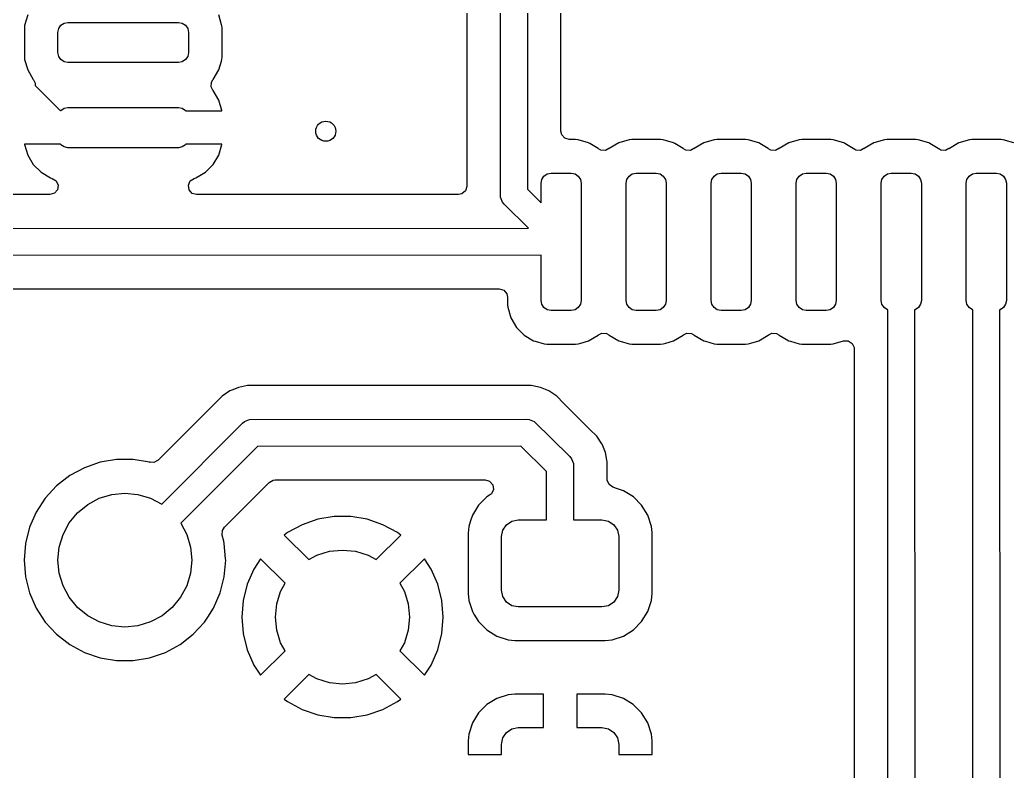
# Model space of a CAD drawing. Extents: x -25 to 25, y -54 to 54.
# Drawn here: x -13.57 to 1.19, y -15.55 to -4.34 of the extents above; entities that cross this region are included whole.
import ezdxf

# ---------------------------------------------------------------- set-up
doc = ezdxf.new("R2010")
doc.units = 0
doc.layers.add('BLACK', color=7, linetype='CONTINUOUS')

msp = doc.modelspace()

# ---------------------------------------------------------------- linework, layer by layer
at = {"layer": 'BLACK', "linetype": 'CONTINUOUS'}
for p, q in [((-5.992104, 1.681042), (-5.988236, -6.864241)), ((-6.390696, -6.983242), (-6.394565, 1.562625)), ((-6.8951, 1.298556), (-6.8951, -6.8223)), ((-5.4877, -6.0005), (-5.4877, -2.306844)), ((-13.451746, -4.264606), (-13.497598, -4.422426)), ((-10.554969, -4.413597), (-10.598255, -4.264606)), ((-13.497599, -4.422432), (-13.5005, -4.459298)), ((-13.497598, -4.422426), (-13.497599, -4.422432)), ((-12.988582, -4.467597), (-12.956066, -4.418934)), ((-12.956066, -4.418934), (-12.907403, -4.386418)), ((-12.907403, -4.386418), (-12.85, -4.375)), ((-12.85, -4.375), (-11.2, -4.375)), ((-11.2, -4.375), (-11.142597, -4.386418)), ((-11.142597, -4.386418), (-11.093934, -4.418934)), ((-11.093934, -4.418934), (-11.061418, -4.467597)), ((-10.552402, -4.422431), (-10.554969, -4.413597)), ((-10.5495, -4.459306), (-10.552402, -4.422431)), ((-13.5005, -4.459298), (-13.5005, -4.890701)), ((-13, -4.525), (-12.988582, -4.467597)), ((-13, -4.825), (-13, -4.525)), ((-11.061418, -4.467597), (-11.05, -4.525)), ((-11.05, -4.525), (-11.05, -4.825)), ((-10.5495, -4.890694), (-10.5495, -4.459306)), ((-12.988582, -4.882403), (-13, -4.825)), ((-11.05, -4.825), (-11.061418, -4.882403)), ((-13.5005, -4.890701), (-13.497599, -4.927567)), ((-13.497599, -4.927567), (-13.497598, -4.927573)), ((-13.497598, -4.927573), (-13.451746, -5.085393)), ((-12.956066, -4.931066), (-12.988582, -4.882403)), ((-12.907403, -4.963582), (-12.956066, -4.931066)), ((-12.85, -4.975), (-12.907403, -4.963582)), ((-11.2, -4.975), (-12.85, -4.975)), ((-11.142597, -4.963582), (-11.2, -4.975)), ((-11.093934, -4.931066), (-11.142597, -4.963582)), ((-11.061418, -4.882403), (-11.093934, -4.931066)), ((-10.598256, -5.085398), (-10.559406, -4.951677)), ((-10.559406, -4.951677), (-10.552403, -4.927573)), ((-10.552403, -4.927573), (-10.552402, -4.927567)), ((-10.552402, -4.927567), (-10.5495, -4.890694)), ((-13.451746, -5.085393), (-13.451745, -5.085396)), ((-13.451745, -5.085396), (-13.368083, -5.226862)), ((-10.681919, -5.226865), (-10.598256, -5.085398)), ((-13.368083, -5.226862), (-13.363298, -5.233031)), ((-13.363298, -5.233031), (-13.365631, -5.23484)), ((-13.365631, -5.23484), (-13.33879, -5.283995)), ((-13.33879, -5.283995), (-13.341233, -5.318147)), ((-10.711198, -5.336776), (-10.706251, -5.267082)), ((-10.706251, -5.267082), (-10.685144, -5.234232)), ((-10.686699, -5.233026), (-10.681923, -5.226868)), ((-10.685144, -5.234232), (-10.686699, -5.233026)), ((-10.681923, -5.226868), (-10.681919, -5.226865)), ((-13.341233, -5.318147), (-12.963016, -5.695)), ((-10.684634, -5.385364), (-10.711198, -5.336776)), ((-10.6871, -5.387278), (-10.684634, -5.385364)), ((-10.682315, -5.393447), (-10.6871, -5.387278)), ((-10.598719, -5.534801), (-10.682315, -5.393447)), ((-10.5529, -5.692513), (-10.598719, -5.534801)), ((-12.963016, -5.695), (-12.960119, -5.695)), ((-12.960119, -5.695), (-12.956066, -5.688934)), ((-12.956066, -5.688934), (-12.907403, -5.656418)), ((-12.907403, -5.656418), (-12.85, -5.645)), ((-12.85, -5.645), (-11.2, -5.645)), ((-11.2, -5.645), (-11.142597, -5.656418)), ((-11.142597, -5.656418), (-11.093934, -5.688934)), ((-11.093934, -5.688934), (-11.089881, -5.695)), ((-11.089881, -5.695), (-10.552705, -5.695)), ((-10.552705, -5.694998), (-10.5529, -5.692513)), ((-10.552705, -5.695), (-10.552705, -5.694998)), ((-5.476494, -6.052011), (-5.4877, -6.0005)), ((-5.430739, -6.104815), (-5.476494, -6.052011)), ((-13.497295, -6.195), (-13.497296, -6.195001)), ((-13.497296, -6.195001), (-13.497101, -6.197486)), ((-12.960119, -6.195), (-13.497295, -6.195)), ((-13.497101, -6.197486), (-13.451282, -6.355198)), ((-12.956066, -6.201066), (-12.960119, -6.195)), ((-11.089881, -6.195), (-11.093934, -6.201066)), ((-10.552705, -6.195), (-11.089881, -6.195)), ((-10.598719, -6.355198), (-10.5529, -6.197486)), ((-10.5529, -6.197486), (-10.552705, -6.195001)), ((-10.552705, -6.195001), (-10.552705, -6.195)), ((-5.3637, -6.1245), (-5.430739, -6.104815)), ((-5.269306, -6.1245), (-5.3637, -6.1245)), ((-5.269299, -6.1245), (-5.269306, -6.1245)), ((-5.232433, -6.127401), (-5.269299, -6.1245)), ((-5.232427, -6.127402), (-5.232433, -6.127401)), ((-5.074607, -6.173254), (-5.232427, -6.127402)), ((-5.074604, -6.173255), (-5.074607, -6.173254)), ((-5.074603, -6.173255), (-5.074604, -6.173255)), ((-5.074602, -6.173256), (-5.074603, -6.173255)), ((-5.057257, -6.183514), (-5.074602, -6.173256)), ((-4.933138, -6.256917), (-5.057257, -6.183514)), ((-4.625397, -6.173255), (-4.766863, -6.256917)), ((-4.625394, -6.173254), (-4.625397, -6.173255)), ((-4.467574, -6.127402), (-4.625394, -6.173254)), ((-4.467568, -6.127401), (-4.467574, -6.127402)), ((-4.430702, -6.1245), (-4.467568, -6.127401)), ((-4.430694, -6.1245), (-4.430702, -6.1245)), ((-3.999306, -6.1245), (-4.430694, -6.1245)), ((-3.999299, -6.1245), (-3.999306, -6.1245)), ((-3.962433, -6.127401), (-3.999299, -6.1245)), ((-3.962427, -6.127402), (-3.962433, -6.127401)), ((-3.804607, -6.173254), (-3.962427, -6.127402)), ((-3.804604, -6.173255), (-3.804607, -6.173254)), ((-3.804603, -6.173255), (-3.804604, -6.173255)), ((-3.804602, -6.173256), (-3.804603, -6.173255)), ((-3.787257, -6.183514), (-3.804602, -6.173256)), ((-3.663138, -6.256917), (-3.787257, -6.183514)), ((-3.355397, -6.173255), (-3.496863, -6.256917)), ((-3.355394, -6.173254), (-3.355397, -6.173255)), ((-3.197574, -6.127402), (-3.355394, -6.173254)), ((-3.197568, -6.127401), (-3.197574, -6.127402)), ((-3.160702, -6.1245), (-3.197568, -6.127401)), ((-3.160694, -6.1245), (-3.160702, -6.1245)), ((-2.729306, -6.1245), (-3.160694, -6.1245)), ((-2.729299, -6.1245), (-2.729306, -6.1245)), ((-2.692433, -6.127401), (-2.729299, -6.1245)), ((-2.692427, -6.127402), (-2.692433, -6.127401)), ((-2.534607, -6.173254), (-2.692427, -6.127402)), ((-2.534604, -6.173255), (-2.534607, -6.173254)), ((-2.534603, -6.173255), (-2.534604, -6.173255)), ((-2.534602, -6.173256), (-2.534603, -6.173255)), ((-2.517257, -6.183514), (-2.534602, -6.173256)), ((-2.393138, -6.256917), (-2.517257, -6.183514)), ((-2.085397, -6.173255), (-2.226863, -6.256917)), ((-2.085394, -6.173254), (-2.085397, -6.173255)), ((-1.927574, -6.127402), (-2.085394, -6.173254)), ((-1.927568, -6.127401), (-1.927574, -6.127402)), ((-1.890702, -6.1245), (-1.927568, -6.127401)), ((-1.890694, -6.1245), (-1.890702, -6.1245)), ((-1.459306, -6.1245), (-1.890694, -6.1245)), ((-1.459299, -6.1245), (-1.459306, -6.1245)), ((-1.422433, -6.127401), (-1.459299, -6.1245)), ((-1.422427, -6.127402), (-1.422433, -6.127401)), ((-1.264607, -6.173254), (-1.422427, -6.127402)), ((-1.264604, -6.173255), (-1.264607, -6.173254)), ((-1.264603, -6.173255), (-1.264604, -6.173255)), ((-1.264602, -6.173256), (-1.264603, -6.173255)), ((-1.247257, -6.183514), (-1.264602, -6.173256)), ((-1.123138, -6.256917), (-1.247257, -6.183514)), ((-0.815397, -6.173255), (-0.956863, -6.256917)), ((-0.815394, -6.173254), (-0.815397, -6.173255)), ((-0.657574, -6.127402), (-0.815394, -6.173254)), ((-0.657568, -6.127401), (-0.657574, -6.127402)), ((-0.620702, -6.1245), (-0.657568, -6.127401)), ((-0.620694, -6.1245), (-0.620702, -6.1245)), ((-0.189306, -6.1245), (-0.620694, -6.1245)), ((-0.189299, -6.1245), (-0.189306, -6.1245)), ((-0.152433, -6.127401), (-0.189299, -6.1245)), ((-0.152427, -6.127402), (-0.152433, -6.127401)), ((0.005393, -6.173254), (-0.152427, -6.127402)), ((0.005396, -6.173255), (0.005393, -6.173254)), ((0.005397, -6.173255), (0.005396, -6.173255)), ((0.005398, -6.173256), (0.005397, -6.173255)), ((0.022743, -6.183514), (0.005398, -6.173256)), ((0.146862, -6.256917), (0.022743, -6.183514)), ((0.454603, -6.173255), (0.313137, -6.256917)), ((0.454606, -6.173254), (0.454603, -6.173255)), ((0.612426, -6.127402), (0.454606, -6.173254)), ((0.612432, -6.127401), (0.612426, -6.127402)), ((0.649298, -6.1245), (0.612432, -6.127401)), ((0.649306, -6.1245), (0.649298, -6.1245)), ((1.080694, -6.1245), (0.649306, -6.1245)), ((1.080701, -6.1245), (1.080694, -6.1245)), ((1.117567, -6.127401), (1.080701, -6.1245)), ((1.117573, -6.127402), (1.117567, -6.127401)), ((1.275393, -6.173254), (1.117573, -6.127402)), ((-12.907403, -6.233582), (-12.956066, -6.201066)), ((-12.85, -6.245), (-12.907403, -6.233582)), ((-11.2, -6.245), (-12.85, -6.245)), ((-11.142597, -6.233582), (-11.2, -6.245)), ((-11.093934, -6.201066), (-11.142597, -6.233582)), ((-4.926969, -6.261702), (-4.933138, -6.256917)), ((-4.925704, -6.260069), (-4.926969, -6.261702)), ((-4.893334, -6.280873), (-4.925704, -6.260069)), ((-4.823642, -6.285857), (-4.893334, -6.280873)), ((-4.774928, -6.259256), (-4.823642, -6.285857)), ((-4.773031, -6.261702), (-4.774928, -6.259256)), ((-4.766863, -6.256917), (-4.773031, -6.261702)), ((-3.656969, -6.261702), (-3.663138, -6.256917)), ((-3.655704, -6.260069), (-3.656969, -6.261702)), ((-3.623334, -6.280873), (-3.655704, -6.260069)), ((-3.553642, -6.285857), (-3.623334, -6.280873)), ((-3.504928, -6.259256), (-3.553642, -6.285857)), ((-3.503031, -6.261702), (-3.504928, -6.259256)), ((-3.496863, -6.256917), (-3.503031, -6.261702)), ((-2.386969, -6.261702), (-2.393138, -6.256917)), ((-2.385704, -6.260069), (-2.386969, -6.261702)), ((-2.353334, -6.280873), (-2.385704, -6.260069)), ((-2.283642, -6.285857), (-2.353334, -6.280873)), ((-2.234928, -6.259256), (-2.283642, -6.285857)), ((-2.233031, -6.261702), (-2.234928, -6.259256)), ((-2.226863, -6.256917), (-2.233031, -6.261702)), ((-1.116969, -6.261702), (-1.123138, -6.256917)), ((-1.115704, -6.260069), (-1.116969, -6.261702)), ((-1.083334, -6.280873), (-1.115704, -6.260069)), ((-1.013642, -6.285857), (-1.083334, -6.280873)), ((-0.964928, -6.259256), (-1.013642, -6.285857)), ((-0.963031, -6.261702), (-0.964928, -6.259256)), ((-0.956863, -6.256917), (-0.963031, -6.261702)), ((0.153031, -6.261702), (0.146862, -6.256917)), ((0.154296, -6.260069), (0.153031, -6.261702)), ((0.186666, -6.280873), (0.154296, -6.260069)), ((0.256358, -6.285857), (0.186666, -6.280873)), ((0.305072, -6.259256), (0.256358, -6.285857)), ((0.306969, -6.261702), (0.305072, -6.259256)), ((0.313137, -6.256917), (0.306969, -6.261702)), ((-13.451282, -6.355198), (-13.367686, -6.496552)), ((-10.682315, -6.496552), (-10.598719, -6.355198)), ((-13.367686, -6.496552), (-13.367679, -6.496561)), ((-13.367679, -6.496561), (-13.251562, -6.612678)), ((-13.251562, -6.612678), (-13.251553, -6.612685)), ((-13.251553, -6.612685), (-13.110198, -6.696281)), ((-10.939803, -6.696281), (-10.798448, -6.612685)), ((-10.798448, -6.612685), (-10.798439, -6.612678)), ((-10.798439, -6.612678), (-10.682322, -6.496561)), ((-10.682322, -6.496561), (-10.682315, -6.496552)), ((-5.741066, -6.668934), (-5.692403, -6.636418)), ((-5.692403, -6.636418), (-5.635, -6.625)), ((-5.635, -6.625), (-5.335, -6.625)), ((-5.335, -6.625), (-5.277597, -6.636418)), ((-5.277597, -6.636418), (-5.228934, -6.668934)), ((-4.471066, -6.668934), (-4.422403, -6.636418)), ((-4.422403, -6.636418), (-4.365, -6.625)), ((-4.365, -6.625), (-4.065, -6.625)), ((-4.065, -6.625), (-4.007597, -6.636418)), ((-4.007597, -6.636418), (-3.958934, -6.668934)), ((-3.201066, -6.668934), (-3.152403, -6.636418)), ((-3.152403, -6.636418), (-3.095, -6.625)), ((-3.095, -6.625), (-2.795, -6.625)), ((-2.795, -6.625), (-2.737597, -6.636418)), ((-2.737597, -6.636418), (-2.688934, -6.668934)), ((-1.931066, -6.668934), (-1.882403, -6.636418)), ((-1.882403, -6.636418), (-1.825, -6.625)), ((-1.825, -6.625), (-1.525, -6.625)), ((-1.525, -6.625), (-1.467597, -6.636418)), ((-1.467597, -6.636418), (-1.418934, -6.668934)), ((-0.661066, -6.668934), (-0.612403, -6.636418)), ((-0.612403, -6.636418), (-0.555, -6.625)), ((-0.555, -6.625), (-0.255, -6.625)), ((-0.255, -6.625), (-0.197597, -6.636418)), ((-0.197597, -6.636418), (-0.148934, -6.668934)), ((0.608934, -6.668934), (0.657597, -6.636418)), ((0.657597, -6.636418), (0.715, -6.625)), ((0.715, -6.625), (1.015, -6.625)), ((1.015, -6.625), (1.072403, -6.636418)), ((1.072403, -6.636418), (1.121066, -6.668934)), ((-13.110198, -6.696281), (-13.086306, -6.703223)), ((-13.086306, -6.703223), (-13.02742, -6.740829)), ((-13.02742, -6.740829), (-12.998213, -6.804302)), ((-11.051838, -6.804653), (-11.022813, -6.741097)), ((-11.022813, -6.741097), (-10.964035, -6.703323)), ((-10.964035, -6.703323), (-10.963694, -6.703223)), ((-10.963694, -6.703223), (-10.939803, -6.696281)), ((-5.785, -6.775), (-5.773582, -6.717597)), ((-5.785, -7.065954), (-5.785, -6.775)), ((-5.773582, -6.717597), (-5.741066, -6.668934)), ((-5.228934, -6.668934), (-5.196418, -6.717597)), ((-5.196418, -6.717597), (-5.185, -6.775)), ((-5.185, -6.775), (-5.185, -8.525)), ((-4.515, -6.775), (-4.503582, -6.717597)), ((-4.515, -8.525), (-4.515, -6.775)), ((-4.503582, -6.717597), (-4.471066, -6.668934)), ((-3.958934, -6.668934), (-3.926418, -6.717597)), ((-3.926418, -6.717597), (-3.915, -6.775)), ((-3.915, -6.775), (-3.915, -8.525)), ((-3.245, -6.775), (-3.233582, -6.717597)), ((-3.245, -8.525), (-3.245, -6.775)), ((-3.233582, -6.717597), (-3.201066, -6.668934)), ((-2.688934, -6.668934), (-2.656418, -6.717597)), ((-2.656418, -6.717597), (-2.645, -6.775)), ((-2.645, -6.775), (-2.645, -8.525)), ((-1.975, -6.775), (-1.963582, -6.717597)), ((-1.975, -8.525), (-1.975, -6.775)), ((-1.963582, -6.717597), (-1.931066, -6.668934)), ((-1.418934, -6.668934), (-1.386418, -6.717597)), ((-1.386418, -6.717597), (-1.375, -6.775)), ((-1.375, -6.775), (-1.375, -8.525)), ((-0.705, -6.775), (-0.693582, -6.717597)), ((-0.705, -8.525), (-0.705, -6.775)), ((-0.693582, -6.717597), (-0.661066, -6.668934)), ((-0.148934, -6.668934), (-0.116418, -6.717597)), ((-0.116418, -6.717597), (-0.105, -6.775)), ((-0.105, -6.775), (-0.105, -8.525)), ((0.565, -6.775), (0.576418, -6.717597)), ((0.565, -8.525), (0.565, -6.775)), ((0.576418, -6.717597), (0.608934, -6.668934)), ((1.121066, -6.668934), (1.153582, -6.717597)), ((1.153582, -6.717597), (1.165, -6.775)), ((1.165, -6.775), (1.165, -8.525)), ((-13.053562, -6.926423), (-13.120545, -6.946299)), ((-13.007959, -6.873488), (-13.053562, -6.926423)), ((-12.998213, -6.804302), (-13.007959, -6.873488)), ((-11.041894, -6.873811), (-11.051838, -6.804653)), ((-10.996139, -6.926615), (-11.041894, -6.873811)), ((-10.9291, -6.9463), (-10.996139, -6.926615)), ((-6.967589, -6.935094), (-7.0191, -6.9463)), ((-6.914785, -6.889339), (-6.967589, -6.935094)), ((-6.8951, -6.8223), (-6.914785, -6.889339)), ((-5.988236, -6.864241), (-5.785, -7.065954)), ((-13.1209, -6.9463), (-14.007156, -6.9463)), ((-13.120545, -6.946299), (-13.1209, -6.9463)), ((-7.0191, -6.9463), (-10.9291, -6.9463)), ((-6.390696, -6.983243), (-6.390696, -6.983242)), ((-6.360355, -7.056492), (-6.390696, -6.983243)), ((-6.335084, -7.087284), (-6.360355, -7.056492)), ((-5.97264, -7.447013), (-6.335084, -7.087284)), ((-14.262246, -7.450648), (-5.97264, -7.447013)), ((-5.785, -7.849444), (-14.35, -7.8532)), ((-5.785, -8.525), (-5.785, -7.849444)), ((-14.274557, -8.3537), (-6.4095, -8.3537)), ((-6.4095, -8.3537), (-6.342461, -8.373385)), ((-6.342461, -8.373385), (-6.296706, -8.426189)), ((-6.296706, -8.426189), (-6.2855, -8.4777)), ((-6.2855, -8.4777), (-6.2855, -8.590701)), ((-5.773582, -8.582403), (-5.785, -8.525)), ((-5.185, -8.525), (-5.196418, -8.582403)), ((-4.503582, -8.582403), (-4.515, -8.525)), ((-3.915, -8.525), (-3.926418, -8.582403)), ((-3.233582, -8.582403), (-3.245, -8.525)), ((-2.645, -8.525), (-2.656418, -8.582403)), ((-1.963582, -8.582403), (-1.975, -8.525)), ((-1.375, -8.525), (-1.386418, -8.582403)), ((-0.693582, -8.582403), (-0.705, -8.525)), ((-0.105, -8.525), (-0.116418, -8.582403)), ((0.576418, -8.582403), (0.565, -8.525)), ((1.165, -8.525), (1.153582, -8.582403)), ((-6.2855, -8.590701), (-6.282599, -8.627567)), ((-6.282599, -8.627567), (-6.282598, -8.627573)), ((-6.282598, -8.627573), (-6.236746, -8.785393)), ((-5.741066, -8.631066), (-5.773582, -8.582403)), ((-5.692403, -8.663582), (-5.741066, -8.631066)), ((-5.635, -8.675), (-5.692403, -8.663582)), ((-5.335, -8.675), (-5.635, -8.675)), ((-5.277597, -8.663582), (-5.335, -8.675)), ((-5.228934, -8.631066), (-5.277597, -8.663582)), ((-5.196418, -8.582403), (-5.228934, -8.631066)), ((-4.471066, -8.631066), (-4.503582, -8.582403)), ((-4.422403, -8.663582), (-4.471066, -8.631066)), ((-4.365, -8.675), (-4.422403, -8.663582)), ((-4.065, -8.675), (-4.365, -8.675)), ((-4.007597, -8.663582), (-4.065, -8.675)), ((-3.958934, -8.631066), (-4.007597, -8.663582)), ((-3.926418, -8.582403), (-3.958934, -8.631066)), ((-3.201066, -8.631066), (-3.233582, -8.582403)), ((-3.152403, -8.663582), (-3.201066, -8.631066)), ((-3.095, -8.675), (-3.152403, -8.663582)), ((-2.795, -8.675), (-3.095, -8.675)), ((-2.737597, -8.663582), (-2.795, -8.675)), ((-2.688934, -8.631066), (-2.737597, -8.663582)), ((-2.656418, -8.582403), (-2.688934, -8.631066)), ((-1.931066, -8.631066), (-1.963582, -8.582403)), ((-1.882403, -8.663582), (-1.931066, -8.631066)), ((-1.825, -8.675), (-1.882403, -8.663582)), ((-1.525, -8.675), (-1.825, -8.675)), ((-1.467597, -8.663582), (-1.525, -8.675)), ((-1.418934, -8.631066), (-1.467597, -8.663582)), ((-1.386418, -8.582403), (-1.418934, -8.631066)), ((-0.661066, -8.631066), (-0.693582, -8.582403)), ((-0.612403, -8.663582), (-0.661066, -8.631066)), ((-0.607774, -8.664502), (-0.612403, -8.663582)), ((-0.60435, -16.817334), (-0.607774, -8.664502)), ((-0.197597, -8.663582), (-0.205261, -8.665106)), ((-0.205261, -8.665106), (-0.2018, -16.905)), ((-0.148934, -8.631066), (-0.197597, -8.663582)), ((-0.116418, -8.582403), (-0.148934, -8.631066)), ((0.608934, -8.631066), (0.576418, -8.582403)), ((0.657597, -8.663582), (0.608934, -8.631066)), ((0.661902, -8.664438), (0.657597, -8.663582)), ((0.665691, -46.04742), (0.661902, -8.664438)), ((1.072403, -8.663582), (1.064402, -8.665173)), ((1.064402, -8.665173), (1.0682, -46.135)), ((1.121066, -8.631066), (1.072403, -8.663582)), ((1.153582, -8.582403), (1.121066, -8.631066)), ((-6.236746, -8.785393), (-6.236745, -8.785396)), ((-6.236745, -8.785396), (-6.153083, -8.926862)), ((-6.153083, -8.926862), (-6.153077, -8.92687)), ((-6.153077, -8.92687), (-6.036871, -9.043076)), ((-6.036871, -9.043076), (-6.036867, -9.043079)), ((-6.036867, -9.043079), (-6.036865, -9.043081)), ((-6.036865, -9.043081), (-5.895398, -9.126744)), ((-5.895398, -9.126744), (-5.87108, -9.133809)), ((-5.87108, -9.133809), (-5.737574, -9.172597)), ((-5.190809, -9.160505), (-5.074602, -9.126744)), ((-5.074602, -9.126744), (-4.933135, -9.043081)), ((-4.933135, -9.043081), (-4.93313, -9.043075)), ((-4.93313, -9.043075), (-4.926969, -9.038298)), ((-4.926969, -9.038298), (-4.925067, -9.04075)), ((-4.925067, -9.04075), (-4.876421, -9.014155)), ((-4.876421, -9.014155), (-4.806726, -9.019104)), ((-4.806726, -9.019104), (-4.774305, -9.03994)), ((-4.774305, -9.03994), (-4.773031, -9.038298)), ((-4.773031, -9.038298), (-4.766868, -9.043078)), ((-4.766868, -9.043078), (-4.766865, -9.043081)), ((-4.766865, -9.043081), (-4.625398, -9.126744)), ((-4.625398, -9.126744), (-4.60108, -9.133809)), ((-4.60108, -9.133809), (-4.467574, -9.172597)), ((-3.920809, -9.160505), (-3.804602, -9.126744)), ((-3.804602, -9.126744), (-3.663135, -9.043081)), ((-3.663135, -9.043081), (-3.66313, -9.043075)), ((-3.66313, -9.043075), (-3.656969, -9.038298)), ((-3.656969, -9.038298), (-3.655067, -9.04075)), ((-3.655067, -9.04075), (-3.606421, -9.014155)), ((-3.606421, -9.014155), (-3.536726, -9.019104)), ((-3.536726, -9.019104), (-3.504305, -9.03994)), ((-3.504305, -9.03994), (-3.503031, -9.038298)), ((-3.503031, -9.038298), (-3.496868, -9.043078)), ((-3.496868, -9.043078), (-3.496865, -9.043081)), ((-3.496865, -9.043081), (-3.355398, -9.126744)), ((-3.355398, -9.126744), (-3.33108, -9.133809)), ((-3.33108, -9.133809), (-3.197574, -9.172597)), ((-2.650809, -9.160505), (-2.534602, -9.126744)), ((-2.534602, -9.126744), (-2.393135, -9.043081)), ((-2.393135, -9.043081), (-2.39313, -9.043075)), ((-2.39313, -9.043075), (-2.386969, -9.038298)), ((-2.386969, -9.038298), (-2.385067, -9.04075)), ((-2.385067, -9.04075), (-2.336421, -9.014155)), ((-2.336421, -9.014155), (-2.266726, -9.019104)), ((-2.266726, -9.019104), (-2.234305, -9.03994)), ((-2.234305, -9.03994), (-2.233031, -9.038298)), ((-2.233031, -9.038298), (-2.226868, -9.043078)), ((-2.226868, -9.043078), (-2.226865, -9.043081)), ((-2.226865, -9.043081), (-2.085398, -9.126744)), ((-2.085398, -9.126744), (-2.06108, -9.133809)), ((-2.06108, -9.133809), (-1.927574, -9.172597)), ((-1.422427, -9.172597), (-1.267295, -9.127527)), ((-1.267295, -9.127527), (-1.197426, -9.127726)), ((-1.197426, -9.127726), (-1.138756, -9.165668)), ((-5.737574, -9.172597), (-5.737571, -9.172597)), ((-5.737571, -9.172597), (-5.737569, -9.172598)), ((-5.737569, -9.172598), (-5.700694, -9.1755)), ((-5.700694, -9.1755), (-5.700686, -9.1755)), ((-5.700686, -9.1755), (-5.269314, -9.1755)), ((-5.269314, -9.1755), (-5.269306, -9.1755)), ((-5.269306, -9.1755), (-5.232431, -9.172598)), ((-5.232431, -9.172598), (-5.232429, -9.172597)), ((-5.232429, -9.172597), (-5.232427, -9.172597)), ((-5.232427, -9.172597), (-5.190809, -9.160505)), ((-4.467574, -9.172597), (-4.467571, -9.172597)), ((-4.467571, -9.172597), (-4.467569, -9.172598)), ((-4.467569, -9.172598), (-4.430694, -9.1755)), ((-4.430694, -9.1755), (-4.430686, -9.1755)), ((-4.430686, -9.1755), (-3.999314, -9.1755)), ((-3.999314, -9.1755), (-3.999306, -9.1755)), ((-3.999306, -9.1755), (-3.962431, -9.172598)), ((-3.962431, -9.172598), (-3.962429, -9.172597)), ((-3.962429, -9.172597), (-3.962427, -9.172597)), ((-3.962427, -9.172597), (-3.920809, -9.160505)), ((-3.197574, -9.172597), (-3.197571, -9.172597)), ((-3.197571, -9.172597), (-3.197569, -9.172598)), ((-3.197569, -9.172598), (-3.160694, -9.1755)), ((-3.160694, -9.1755), (-3.160686, -9.1755)), ((-3.160686, -9.1755), (-2.729314, -9.1755)), ((-2.729314, -9.1755), (-2.729306, -9.1755)), ((-2.729306, -9.1755), (-2.692431, -9.172598)), ((-2.692431, -9.172598), (-2.692429, -9.172597)), ((-2.692429, -9.172597), (-2.692427, -9.172597)), ((-2.692427, -9.172597), (-2.650809, -9.160505)), ((-1.927574, -9.172597), (-1.927571, -9.172597)), ((-1.927571, -9.172597), (-1.927569, -9.172598)), ((-1.927569, -9.172598), (-1.890694, -9.1755)), ((-1.890694, -9.1755), (-1.890686, -9.1755)), ((-1.890686, -9.1755), (-1.459314, -9.1755)), ((-1.459314, -9.1755), (-1.459306, -9.1755)), ((-1.459306, -9.1755), (-1.422431, -9.172598)), ((-1.422431, -9.172598), (-1.422429, -9.172597)), ((-1.422429, -9.172597), (-1.422427, -9.172597)), ((-1.138756, -9.165668), (-1.109912, -9.229306)), ((-1.109912, -9.229306), (-1.1087, -9.246603)), ((-1.1087, -9.246603), (-1.1087, -16.562156)), ((-10.433326, -9.876387), (-10.548584, -9.9534)), ((-10.389901, -9.858401), (-10.433326, -9.876387)), ((-10.305263, -9.823342), (-10.389901, -9.858401)), ((-10.305255, -9.82334), (-10.305263, -9.823342)), ((-10.169311, -9.796299), (-10.305255, -9.82334)), ((-10.169308, -9.796299), (-10.169311, -9.796299)), ((-10.030691, -9.796299), (-10.169308, -9.796299)), ((-10.024577, -9.796299), (-10.030691, -9.796299)), ((-10.024557, -9.7963), (-10.024577, -9.796299)), ((-6.075442, -9.7963), (-10.024557, -9.7963)), ((-6.075422, -9.796299), (-6.075442, -9.7963)), ((-6.069308, -9.796299), (-6.075422, -9.796299)), ((-5.930692, -9.796299), (-6.069308, -9.796299)), ((-5.93069, -9.796299), (-5.930692, -9.796299)), ((-5.794806, -9.823328), (-5.93069, -9.796299)), ((-5.794806, -9.823329), (-5.794806, -9.823328)), ((-5.794744, -9.823341), (-5.794806, -9.823329)), ((-5.794735, -9.823344), (-5.794744, -9.823341)), ((-5.666675, -9.876388), (-5.794735, -9.823344)), ((-5.666673, -9.876389), (-5.666675, -9.876388)), ((-5.609045, -9.914894), (-5.666673, -9.876389)), ((-10.597592, -10.002408), (-10.6466, -10.051417)), ((-10.548584, -9.9534), (-10.597592, -10.002408)), ((-5.551415, -9.953401), (-5.609045, -9.914894)), ((-5.44908, -10.055736), (-5.551415, -9.953401)), ((-10.646603, -10.05142), (-11.5051, -10.909916)), ((-10.6466, -10.051417), (-10.646603, -10.05142)), ((-5.44906, -10.055758), (-5.44908, -10.055736)), ((-5.054544, -10.450274), (-5.44906, -10.055758)), ((-10.243684, -10.356316), (-10.212892, -10.331045)), ((-10.212892, -10.331045), (-10.139642, -10.300704)), ((-10.139642, -10.300704), (-6, -10.2968)), ((-6, -10.2968), (-5.960358, -10.300704)), ((-5.960358, -10.300704), (-5.960357, -10.300704)), ((-5.960357, -10.300704), (-5.887108, -10.331045)), ((-5.887108, -10.331045), (-5.356316, -10.856316)), ((-11.44965, -11.56574), (-10.243684, -10.356316)), ((-5.054513, -10.450303), (-5.054544, -10.450274)), ((-4.953402, -10.551414), (-5.054513, -10.450303)), ((-4.9534, -10.551417), (-4.953402, -10.551414)), ((-4.876389, -10.666673), (-4.9534, -10.551417)), ((-10.021021, -10.703125), (-11.165226, -11.850611)), ((-6.087367, -10.699415), (-10.021021, -10.703125)), ((-5.702991, -11.079793), (-6.087367, -10.699415)), ((-4.876389, -10.666674), (-4.876389, -10.666673)), ((-4.875707, -10.667695), (-4.876389, -10.666674)), ((-4.87406, -10.672298), (-4.875707, -10.667695)), ((-4.823342, -10.794738), (-4.87406, -10.672298)), ((-12.124335, -10.8995), (-12.369617, -10.940429)), ((-11.875665, -10.8995), (-12.124335, -10.8995)), ((-11.630383, -10.940429), (-11.875665, -10.8995)), ((-11.5051, -10.909916), (-11.566423, -10.943401)), ((-5.356316, -10.856316), (-5.331045, -10.887108)), ((-5.331045, -10.887108), (-5.300704, -10.960358)), ((-4.800432, -10.909916), (-4.823342, -10.794738)), ((-4.7963, -10.930687), (-4.800432, -10.909916)), ((-12.604812, -11.021172), (-12.823507, -11.139524)), ((-12.604803, -11.021169), (-12.604812, -11.021172)), ((-12.369617, -10.940429), (-12.604803, -11.021169)), ((-11.625412, -10.941688), (-11.630383, -10.940429)), ((-11.624981, -10.939984), (-11.625412, -10.941688)), ((-11.566423, -10.943401), (-11.624981, -10.939984)), ((-5.300704, -10.960358), (-5.298503, -11.8)), ((-4.796299, -10.930689), (-4.7963, -10.930687)), ((-4.796299, -11.075422), (-4.796299, -10.930689)), ((-12.823507, -11.139524), (-13.019743, -11.292261)), ((-9.844837, -11.240019), (-9.783514, -11.206534)), ((-9.783514, -11.206534), (-9.757156, -11.2037)), ((-9.757156, -11.2037), (-6.619762, -11.2037)), ((-6.619762, -11.2037), (-6.552723, -11.223385)), ((-5.701103, -11.8), (-5.702991, -11.079793)), ((-4.7963, -11.075443), (-4.796299, -11.075422)), ((-4.7963, -11.195906), (-4.7963, -11.075443)), ((-4.795572, -11.209323), (-4.7963, -11.195906)), ((-4.768749, -11.273839), (-4.795572, -11.209323)), ((-13.019743, -11.292261), (-13.188167, -11.475217)), ((-10.513996, -11.909176), (-9.844837, -11.240019)), ((-6.552723, -11.223385), (-6.506968, -11.276189)), ((-6.497024, -11.345347), (-6.526049, -11.408903)), ((-6.506968, -11.276189), (-6.497024, -11.345347)), ((-4.711305, -11.313612), (-4.768749, -11.273839)), ((-4.644942, -11.335603), (-4.711305, -11.313612)), ((-4.555666, -11.365186), (-4.644942, -11.335603)), ((-4.406344, -11.457288), (-4.555666, -11.365186)), ((-13.188167, -11.475217), (-13.324174, -11.683393)), ((-12.55557, -11.56853), (-12.382683, -11.47612)), ((-12.382683, -11.47612), (-12.19509, -11.419215)), ((-12.19509, -11.419215), (-12, -11.4)), ((-12, -11.4), (-11.80491, -11.419215)), ((-11.80491, -11.419215), (-11.617317, -11.47612)), ((-11.617317, -11.47612), (-11.44965, -11.56574)), ((-6.593656, -11.457287), (-6.717711, -11.581342)), ((-6.554666, -11.433239), (-6.593656, -11.457287)), ((-6.526049, -11.408903), (-6.554666, -11.433239)), ((-4.282288, -11.581344), (-4.406344, -11.457288)), ((-12.707107, -11.692893), (-12.55557, -11.56853)), ((-6.717711, -11.581342), (-6.809813, -11.730663)), ((-4.190186, -11.730666), (-4.282288, -11.581344)), ((-13.324174, -11.683393), (-13.424064, -11.911118)), ((-12.83147, -11.84443), (-12.707107, -11.692893)), ((-9.119494, -11.790916), (-9.354604, -11.87163)), ((-8.874293, -11.75), (-9.119494, -11.790916)), ((-8.625707, -11.75), (-8.874293, -11.75)), ((-8.380507, -11.790916), (-8.625707, -11.75)), ((-8.145397, -11.87163), (-8.380507, -11.790916)), ((-6.809815, -11.730668), (-6.837651, -11.81467)), ((-6.809813, -11.730663), (-6.809815, -11.730668)), ((-6.220671, -11.81903), (-6.125, -11.8)), ((-6.125, -11.8), (-5.701103, -11.8)), ((-5.298503, -11.8), (-4.875, -11.8)), ((-4.875, -11.8), (-4.779329, -11.81903)), ((-4.135002, -11.8972), (-4.190186, -11.730666)), ((-13.424064, -11.911118), (-13.485108, -12.152175)), ((-12.92388, -12.017317), (-12.83147, -11.84443)), ((-11.165226, -11.850611), (-11.07612, -12.017317)), ((-10.543894, -11.957477), (-10.513996, -11.909176)), ((-9.35461, -11.871632), (-9.573239, -11.989949)), ((-9.354604, -11.87163), (-9.35461, -11.871632)), ((-8.145386, -11.871635), (-8.145397, -11.87163)), ((-7.926771, -11.989943), (-8.145386, -11.871635)), ((-6.865, -11.897204), (-6.8755, -11.999983)), ((-6.864999, -11.897204), (-6.865, -11.897204)), ((-6.837651, -11.81467), (-6.864999, -11.897203)), ((-6.864999, -11.897203), (-6.864999, -11.897204)), ((-6.375, -12.05), (-6.35597, -11.954329)), ((-6.35597, -11.954329), (-6.301777, -11.873223)), ((-6.301777, -11.873223), (-6.220671, -11.81903)), ((-4.779329, -11.81903), (-4.698223, -11.873223)), ((-4.698223, -11.873223), (-4.64403, -11.954329)), ((-4.64403, -11.954329), (-4.625, -12.05)), ((-4.135001, -11.897203), (-4.135002, -11.8972)), ((-4.125528, -11.989943), (-4.135001, -11.897203)), ((-12.980785, -12.20491), (-12.92388, -12.017317)), ((-11.07612, -12.017317), (-11.019215, -12.20491)), ((-10.546518, -12.027294), (-10.543894, -11.957477)), ((-10.523884, -12.116673), (-10.546518, -12.027294)), ((-9.573239, -11.989949), (-9.620058, -12.026388)), ((-9.620058, -12.026388), (-9.620058, -12.02639)), ((-9.620058, -12.02639), (-9.254966, -12.391481)), ((-8.245035, -12.391481), (-7.879943, -12.02639)), ((-7.879944, -12.026389), (-7.926771, -11.989943)), ((-7.879943, -12.02639), (-7.879944, -12.026389)), ((-6.8755, -11.999983), (-6.8755, -12.900001)), ((-6.375, -12.85), (-6.375, -12.05)), ((-4.625, -12.05), (-4.625, -12.85)), ((-4.124501, -11.999992), (-4.125528, -11.989943)), ((-4.1245, -12.900009), (-4.124501, -11.999992)), ((-13.48511, -12.152187), (-13.505643, -12.399994)), ((-13.485108, -12.152175), (-13.48511, -12.152187)), ((-13, -12.4), (-12.980785, -12.20491)), ((-11.019215, -12.20491), (-11, -12.4)), ((-10.514894, -12.15217), (-10.523884, -12.116673)), ((-10.514891, -12.152187), (-10.514894, -12.15217)), ((-10.495957, -12.380692), (-10.514891, -12.152187)), ((-8.94509, -12.269215), (-8.75, -12.25)), ((-8.75, -12.25), (-8.55491, -12.269215)), ((-13.505643, -12.399994), (-13.505643, -12.400005)), ((-13.505643, -12.400005), (-13.48511, -12.647812)), ((-12.980785, -12.59509), (-13, -12.4)), ((-11, -12.4), (-11.019215, -12.59509)), ((-10.514892, -12.647821), (-10.494357, -12.4)), ((-10.494357, -12.4), (-10.495957, -12.380692)), ((-9.973436, -12.380116), (-10.073733, -12.533632)), ((-9.608519, -12.745033), (-9.973436, -12.380116)), ((-9.254966, -12.391481), (-9.132683, -12.32612)), ((-9.132683, -12.32612), (-8.94509, -12.269215)), ((-8.55491, -12.269215), (-8.367317, -12.32612)), ((-8.367317, -12.32612), (-8.245035, -12.391481)), ((-7.526566, -12.380116), (-7.891483, -12.745032)), ((-7.426269, -12.53363), (-7.526566, -12.380116)), ((-10.073733, -12.533632), (-10.173588, -12.761282)), ((-7.326413, -12.761282), (-7.426269, -12.53363)), ((-13.48511, -12.647812), (-13.485108, -12.647824)), ((-13.485108, -12.647824), (-13.424064, -12.888881)), ((-12.92388, -12.782683), (-12.980785, -12.59509)), ((-11.019215, -12.59509), (-11.07612, -12.782683)), ((-10.575937, -12.888881), (-10.514892, -12.647821)), ((-12.83147, -12.95557), (-12.92388, -12.782683)), ((-11.07612, -12.782683), (-11.16853, -12.95557)), ((-10.173588, -12.761282), (-10.234613, -13.002261)), ((-9.67388, -12.867317), (-9.608519, -12.745033)), ((-7.891483, -12.745032), (-7.82612, -12.867317)), ((-7.265388, -13.002261), (-7.326413, -12.761282)), ((-13.424064, -12.888881), (-13.324174, -13.116606)), ((-12.707107, -13.107107), (-12.83147, -12.95557)), ((-11.16853, -12.95557), (-11.292893, -13.107107)), ((-10.675827, -13.116607), (-10.575937, -12.888881)), ((-9.730785, -13.05491), (-9.67388, -12.867317)), ((-7.82612, -12.867317), (-7.769215, -13.05491)), ((-6.8755, -12.900001), (-6.875499, -12.900019)), ((-6.875499, -12.900019), (-6.865, -13.002796)), ((-6.35597, -12.945671), (-6.375, -12.85)), ((-6.301777, -13.026777), (-6.35597, -12.945671)), ((-4.64403, -12.945671), (-4.698223, -13.026777)), ((-4.625, -12.85), (-4.64403, -12.945671)), ((-4.135001, -13.002797), (-4.1245, -12.900009)), ((-13.324174, -13.116606), (-13.188167, -13.324782)), ((-12.55557, -13.23147), (-12.707107, -13.107107)), ((-11.292893, -13.107107), (-11.44443, -13.23147)), ((-10.762973, -13.249994), (-10.675827, -13.116607)), ((-10.234615, -13.00227), (-10.255141, -13.249994)), ((-10.234613, -13.002261), (-10.234615, -13.00227)), ((-9.75, -13.25), (-9.730785, -13.05491)), ((-7.769215, -13.05491), (-7.75, -13.25)), ((-7.265386, -13.00227), (-7.265388, -13.002261)), ((-7.244859, -13.249994), (-7.265386, -13.00227)), ((-6.865, -13.002796), (-6.864999, -13.002799)), ((-6.864999, -13.002799), (-6.809815, -13.169331)), ((-6.220671, -13.08097), (-6.301777, -13.026777)), ((-6.125, -13.1), (-6.220671, -13.08097)), ((-4.875, -13.1), (-6.125, -13.1)), ((-4.779329, -13.08097), (-4.875, -13.1)), ((-4.698223, -13.026777), (-4.779329, -13.08097)), ((-4.190186, -13.169334), (-4.135001, -13.002797)), ((-12.382683, -13.32388), (-12.55557, -13.23147)), ((-11.44443, -13.23147), (-11.617317, -13.32388)), ((-10.811836, -13.324785), (-10.762973, -13.249994)), ((-10.255141, -13.249994), (-10.255141, -13.250005)), ((-10.255141, -13.250005), (-10.234615, -13.497729)), ((-9.730785, -13.44509), (-9.75, -13.25)), ((-7.75, -13.25), (-7.769215, -13.44509)), ((-7.265386, -13.497729), (-7.244859, -13.250005)), ((-7.244859, -13.250005), (-7.244859, -13.249994)), ((-6.809815, -13.169331), (-6.809813, -13.169336)), ((-6.809813, -13.169336), (-6.787272, -13.20588)), ((-6.787272, -13.20588), (-6.717712, -13.318656)), ((-4.282288, -13.318656), (-4.190186, -13.169334)), ((-13.188167, -13.324782), (-13.188164, -13.324785)), ((-13.188164, -13.324785), (-13.019744, -13.507738)), ((-12.19509, -13.380785), (-12.382683, -13.32388)), ((-12, -13.4), (-12.19509, -13.380785)), ((-11.80491, -13.380785), (-12, -13.4)), ((-11.617317, -13.32388), (-11.80491, -13.380785)), ((-10.980256, -13.507738), (-10.811836, -13.324785)), ((-6.717712, -13.318656), (-6.593656, -13.442712)), ((-4.406344, -13.442712), (-4.282288, -13.318656)), ((-13.019744, -13.507738), (-12.823509, -13.660474)), ((-11.176491, -13.660474), (-10.980256, -13.507738)), ((-10.234615, -13.497729), (-10.234613, -13.497738)), ((-10.234613, -13.497738), (-10.173588, -13.738717)), ((-9.67388, -13.632683), (-9.730785, -13.44509)), ((-7.769215, -13.44509), (-7.82612, -13.632683)), ((-7.326413, -13.738717), (-7.265388, -13.497738)), ((-7.265388, -13.497738), (-7.265386, -13.497729)), ((-6.593656, -13.442712), (-6.444334, -13.534814)), ((-6.444334, -13.534814), (-6.277797, -13.589999)), ((-4.722203, -13.589999), (-4.555666, -13.534814)), ((-4.555666, -13.534814), (-4.406344, -13.442712)), ((-12.823509, -13.660474), (-12.60481, -13.778828)), ((-11.39519, -13.778828), (-11.176491, -13.660474)), ((-9.608519, -13.754964), (-9.67388, -13.632683)), ((-7.82612, -13.632683), (-7.891482, -13.754965)), ((-6.277797, -13.589999), (-6.175009, -13.6005)), ((-6.175009, -13.6005), (-4.824992, -13.600499)), ((-4.824992, -13.600499), (-4.722203, -13.589999)), ((-12.60481, -13.778828), (-12.369614, -13.859571)), ((-12.369614, -13.859571), (-12.124335, -13.9005)), ((-11.875665, -13.9005), (-11.630386, -13.859571)), ((-11.630386, -13.859571), (-11.39519, -13.778828)), ((-10.173588, -13.738717), (-10.073734, -13.966364)), ((-9.973436, -14.119882), (-9.608519, -13.754964)), ((-7.891482, -13.754965), (-7.526566, -14.119882)), ((-7.426269, -13.966369), (-7.326413, -13.738717)), ((-12.124335, -13.9005), (-11.875665, -13.9005)), ((-10.073734, -13.966364), (-9.973436, -14.119882)), ((-7.526566, -14.119882), (-7.426269, -13.966369)), ((-9.254967, -14.108518), (-9.620058, -14.473609)), ((-9.132683, -14.17388), (-9.254967, -14.108518)), ((-8.245035, -14.108518), (-8.367317, -14.17388)), ((-7.879944, -14.473609), (-8.245035, -14.108518)), ((-8.94509, -14.230785), (-9.132683, -14.17388)), ((-8.75, -14.25), (-8.94509, -14.230785)), ((-8.55491, -14.230785), (-8.75, -14.25)), ((-8.367317, -14.17388), (-8.55491, -14.230785)), ((-6.444125, -14.465643), (-6.593346, -14.557684)), ((-6.44412, -14.465641), (-6.444125, -14.465643)), ((-6.277698, -14.410494), (-6.44412, -14.465641)), ((-6.174988, -14.400001), (-6.277698, -14.410494)), ((-6.174972, -14.4), (-6.174988, -14.400001)), ((-5.75, -14.4), (-6.174972, -14.4)), ((-5.75, -14.9), (-5.75, -14.4)), ((-4.825014, -14.4), (-5.25, -14.4)), ((-5.25, -14.4), (-5.25, -14.9)), ((-4.72231, -14.410493), (-4.825014, -14.4)), ((-4.722303, -14.410494), (-4.72231, -14.410493)), ((-4.555881, -14.465641), (-4.722303, -14.410494)), ((-4.555876, -14.465643), (-4.555881, -14.465641)), ((-4.406655, -14.557684), (-4.555876, -14.465643)), ((-9.620058, -14.473609), (-9.573232, -14.510055)), ((-9.573232, -14.510055), (-9.57323, -14.510056)), ((-9.57323, -14.510056), (-9.354615, -14.628364)), ((-8.145386, -14.628364), (-7.926772, -14.510057)), ((-7.926772, -14.510057), (-7.926769, -14.510055)), ((-7.926769, -14.510055), (-7.879944, -14.473609)), ((-6.593346, -14.557684), (-6.717316, -14.681654)), ((-4.282685, -14.681654), (-4.406655, -14.557684)), ((-9.354615, -14.628364), (-9.354604, -14.628369)), ((-9.354604, -14.628369), (-9.119494, -14.709083)), ((-9.119494, -14.709083), (-8.874293, -14.75)), ((-8.874293, -14.75), (-8.625707, -14.75)), ((-8.625707, -14.75), (-8.380507, -14.709083)), ((-8.380507, -14.709083), (-8.145397, -14.628369)), ((-8.145397, -14.628369), (-8.145386, -14.628364)), ((-6.717316, -14.681654), (-6.809357, -14.830875)), ((-4.190644, -14.830875), (-4.282685, -14.681654)), ((-6.809359, -14.83088), (-6.864506, -14.997302)), ((-6.809357, -14.830875), (-6.809359, -14.83088)), ((-6.220671, -14.91903), (-6.125, -14.9)), ((-6.125, -14.9), (-5.75, -14.9)), ((-5.25, -14.9), (-4.875, -14.9)), ((-4.875, -14.9), (-4.779329, -14.91903)), ((-4.190642, -14.83088), (-4.190644, -14.830875)), ((-4.135495, -14.997302), (-4.190642, -14.83088)), ((-6.864507, -14.997309), (-6.875, -15.100013)), ((-6.864506, -14.997302), (-6.864507, -14.997309)), ((-6.375, -15.15), (-6.35597, -15.054329)), ((-6.35597, -15.054329), (-6.301777, -14.973223)), ((-6.301777, -14.973223), (-6.220671, -14.91903)), ((-4.779329, -14.91903), (-4.698223, -14.973223)), ((-4.698223, -14.973223), (-4.64403, -15.054329)), ((-4.64403, -15.054329), (-4.625, -15.15)), ((-4.125002, -15.100013), (-4.135495, -14.997302)), ((-6.875, -15.100013), (-6.875, -15.3)), ((-6.375, -15.3), (-6.375, -15.15)), ((-4.625, -15.15), (-4.625, -15.3)), ((-4.125001, -15.100028), (-4.125002, -15.100013)), ((-4.125001, -15.3), (-4.125001, -15.100028)), ((-6.875, -15.3), (-6.375, -15.3)), ((-4.625, -15.3), (-4.125001, -15.3))]:
    msp.add_line(p, q, dxfattribs=at)
at = {"layer": 'BLACK'}
msp.add_circle((-9, -6), 0.15, dxfattribs=at)

doc.saveas('drawing.dxf')
